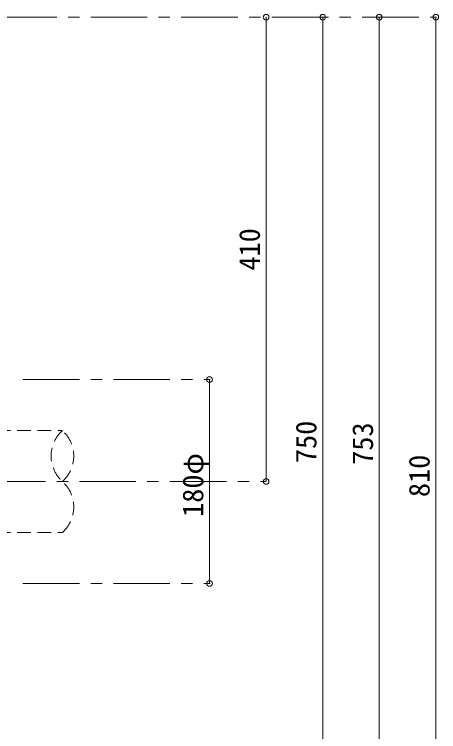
# Model space of a CAD drawing. Units: millimetres at full size, sheet at 1:10; details may follow other scales. Extents: x -2114 to 1936, y -1399 to 1411.
# Drawn here: x 122 to 497, y -710 to -76 of the extents above; entities that cross this region are included whole.
import ezdxf
from ezdxf.enums import TextEntityAlignment as Align

# ---------------------------------------------------------------- set-up
doc = ezdxf.new("R2010")
doc.units = ezdxf.units.MM
doc.header["$LTSCALE"] = 10
doc.header["$PDMODE"] = 32
doc.header["$PDSIZE"] = 5
doc.linetypes.add('CHAIN1', pattern=[8, 5, -1, 1, -1])
doc.linetypes.add('DASHED1', pattern=[1.8, 1.2, -0.6])
doc.layers.add('0-0_ﾚｲﾔ1', color=4, linetype='Continuous', lineweight=9)
doc.styles.add('ＭＳ ゴシック', font='')
doc.styles.get('ＭＳ ゴシック').set_extended_font_data('MS Gothic')

msp = doc.modelspace()

# ---------------------------------------------------------------- linework, layer by layer
at = {"layer": '0-0_ﾚｲﾔ1', "linetype": 'CHAIN1'}
for p, q in [((-290.92, -78.64), (494.08, -78.64)), ((129.08, -398.64), (294.08, -398.64)), ((-620.92, -488.64), (344.08, -488.64)), ((129.08, -578.64), (294.08, -578.64))]:
    msp.add_line(p, q, dxfattribs=at)
at = {"layer": '0-0_ﾚｲﾔ1'}
for p, q in [((344.08, -78.64), (344.08, -488.64)), ((394.08, -828.64), (394.08, -78.64)), ((444.08, -78.64), (444.08, -831.64)), ((494.08, -888.64), (494.08, -78.64)), ((294.08, -398.64), (294.08, -578.64))]:
    msp.add_line(p, q, dxfattribs=at)
at = {"layer": '0-0_ﾚｲﾔ1', "linetype": 'DASHED1'}
for p, q in [((-361.92, -443.64), (164.08, -443.64)), ((-361.92, -533.64), (164.08, -533.64))]:
    msp.add_line(p, q, dxfattribs=at)
for centre, start, end in [((184.39, -466.14), 132.07502, 227.92498), ((143.77, -466.14), 312.07502, 47.92498), ((143.77, -511.14), 312.07502, 47.92498)]:
    msp.add_arc(centre, 30.31, start, end, dxfattribs=at)
at = {"layer": '0-0_ﾚｲﾔ1', "color": 1}
for p in [(344.08, -78.64), (394.08, -78.64), (444.08, -78.64), (494.08, -78.64), (294.08, -398.64), (344.08, -488.64), (294.08, -578.64)]:
    msp.add_point(p, dxfattribs=at)

# ---------------------------------------------------------------- texts
at = {"layer": '0-0_ﾚｲﾔ1', "color": 7, "style": 'ＭＳ ゴシック'}
for s, p in [('410', (344.08, -302.39)), ('750', (394.08, -472.39)), ('753', (444.08, -473.89)), ('180φ', (294.08, -519.89)), ('810', (494.08, -502.39))]:
    msp.add_text(s, height=18.33, rotation=90, dxfattribs=at).set_placement(p, align=Align.BOTTOM_LEFT)

doc.saveas('drawing.dxf')
